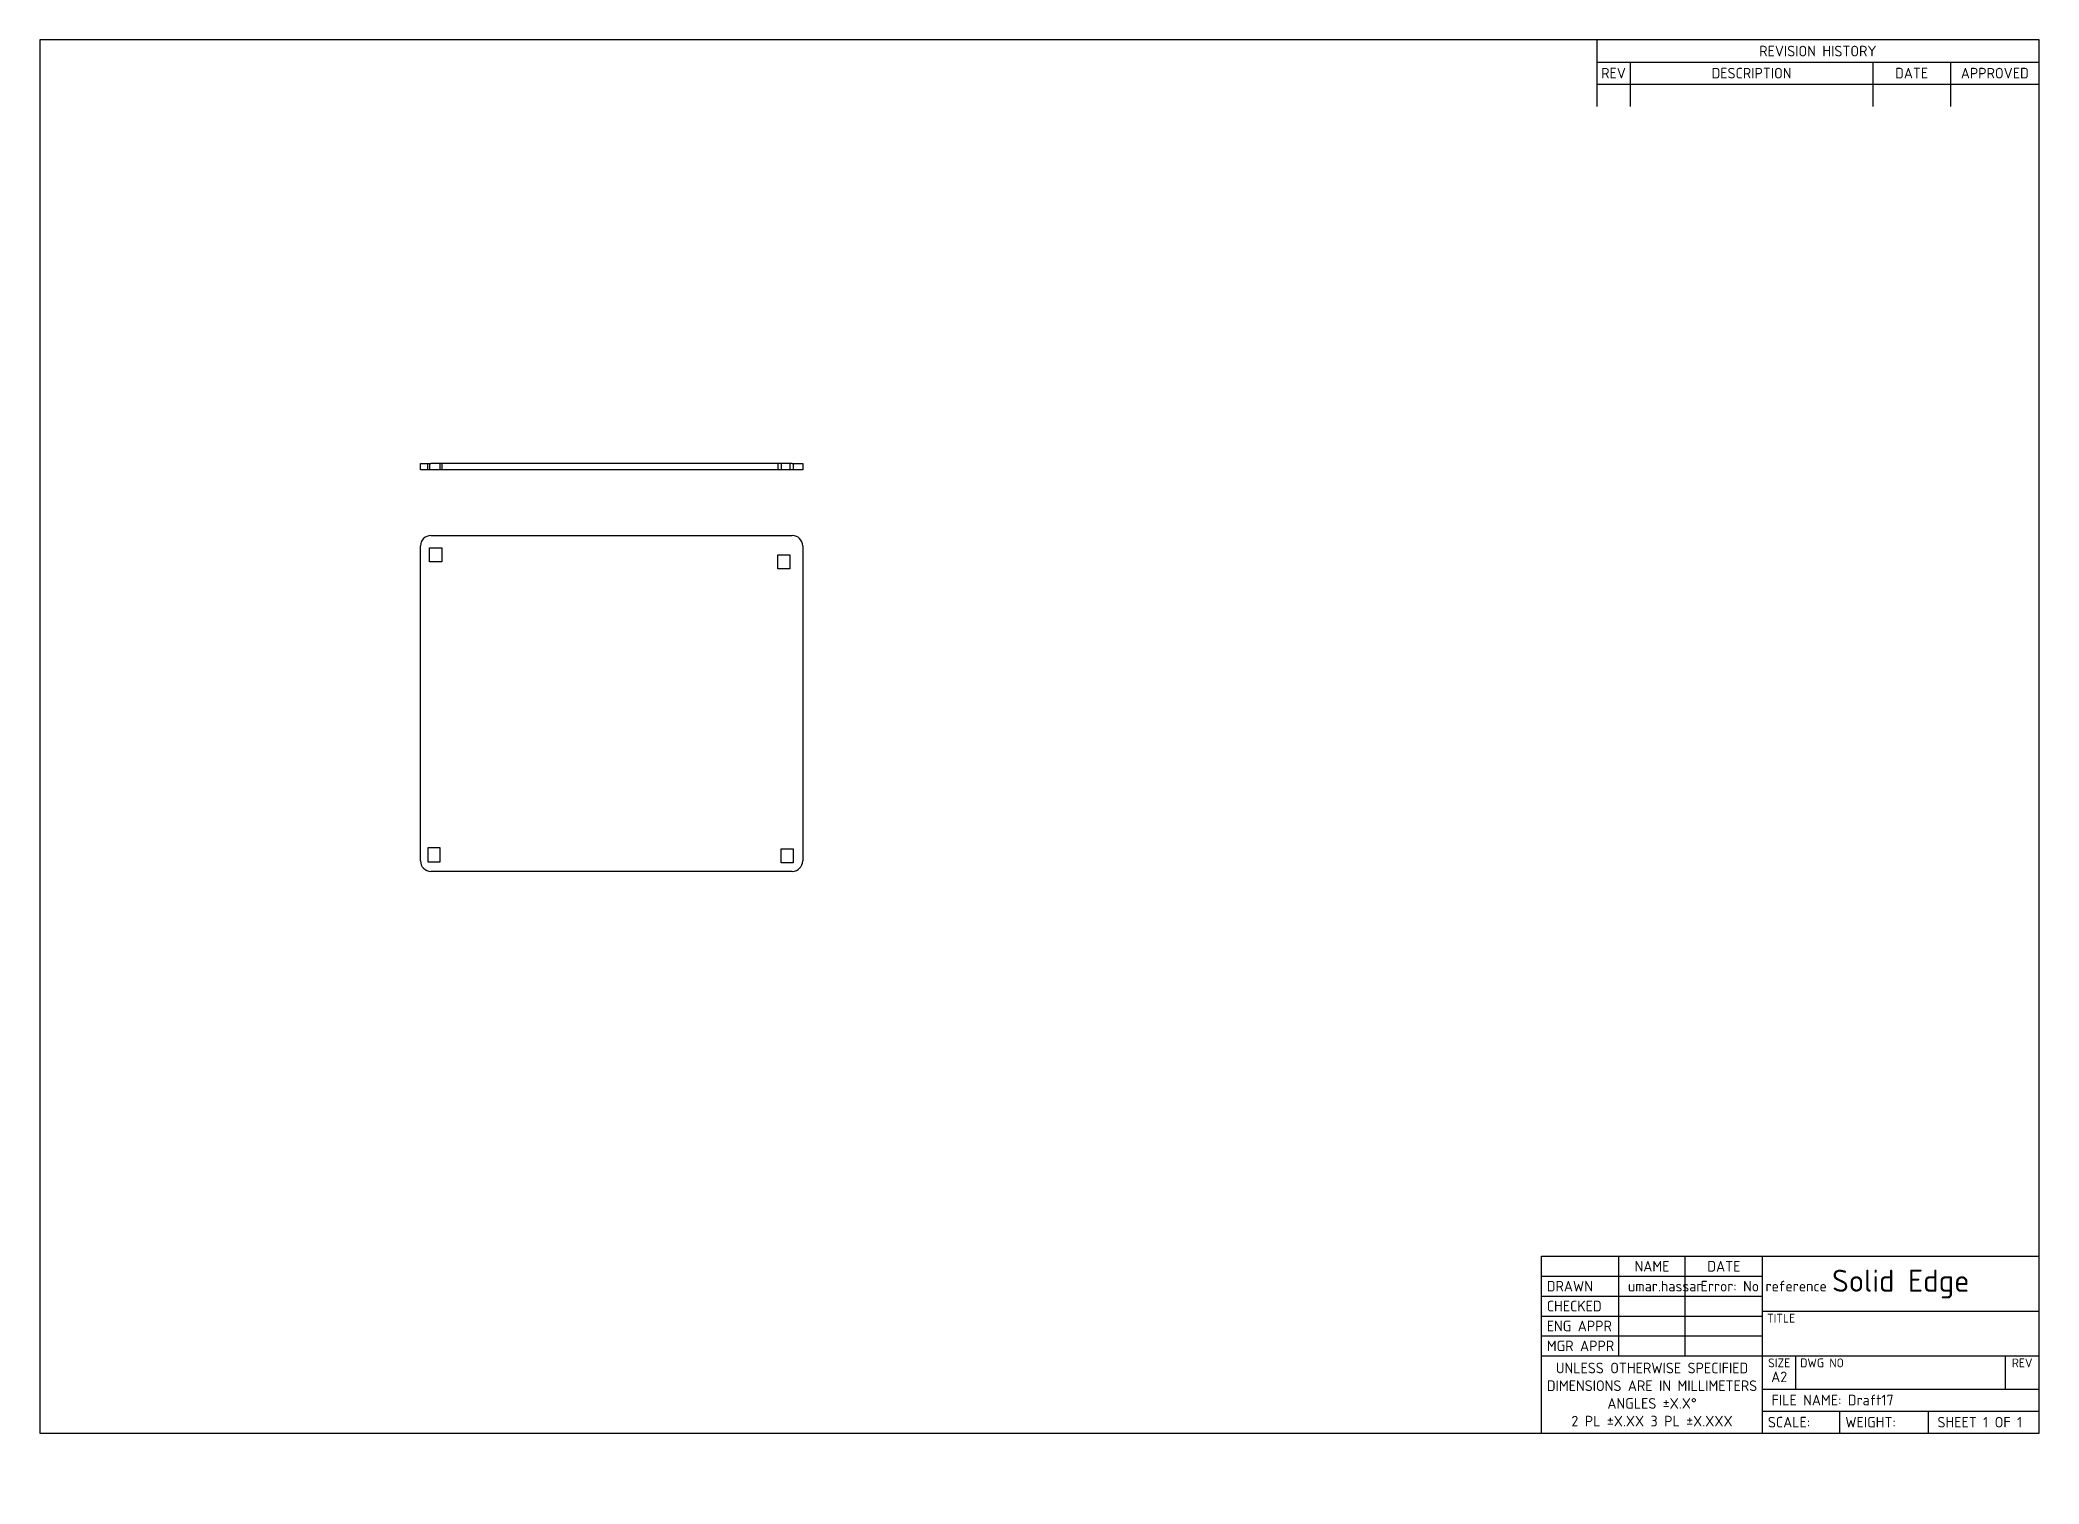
# Model space of a CAD drawing. Header units: millimetres. Extents: x 10 to 584, y -5 to 410.
import ezdxf
from ezdxf.entities.mleader import LeaderData, LeaderLine
from ezdxf.lldxf.tags import DXFTag
from ezdxf.math import Vec2, Vec3

# ---------------------------------------------------------------- set-up
doc = ezdxf.new("R2010")
doc.units = ezdxf.units.MM
doc.layers.add('BOTTOMWALL', color=7, linetype='Continuous')
doc.layers.add('Default', color=7, linetype='Continuous')
tags = doc.linetypes.add('HIDDEN2', pattern=[4.7625, 3.175, -1.5875]).pattern_tags.tags
tags[6:7] = [DXFTag(74, 4), DXFTag(75, 0), DXFTag(340, '0'), DXFTag(46, 0.0), DXFTag(50, 0.0), DXFTag(44, 0.0), DXFTag(45, 0.0)]
tags[4:5] = [DXFTag(74, 4), DXFTag(75, 0), DXFTag(340, '0'), DXFTag(46, 0.0), DXFTag(50, 0.0), DXFTag(44, 0.0), DXFTag(45, 0.0)]

# ---------------------------------------------------------------- blocks, each defined once
blk = doc.blocks.new('SE')
at = {"layer": 'BOTTOMWALL', "color": 7, "linetype": 'Continuous'}
for p, q in [((119.26, 286.63), (119.26, 288.43)), ((119.26, 288.43), (122.26, 288.43)), ((226.01, 288.43), (122.26, 288.43)), ((226.01, 288.43), (229.01, 288.43)), ((229.01, 288.43), (229.01, 286.63)), ((122.26, 286.63), (119.26, 286.63)), ((226.01, 286.63), (122.26, 286.63)), ((229.01, 286.63), (226.01, 286.63))]:
    blk.add_line(p, q, dxfattribs=at)
at = {"layer": 'BOTTOMWALL', "color": 7, "linetype": 'HIDDEN2'}
for p, q in [((121.37, 286.63), (121.37, 288.43)), ((121.87, 288.43), (121.87, 286.63)), ((124.87, 286.63), (124.87, 288.43)), ((125.37, 288.43), (125.37, 286.63)), ((221.82, 288.43), (221.82, 286.63)), ((222.79, 288.43), (222.79, 286.63)), ((225.32, 288.43), (225.32, 286.63)), ((226.29, 288.43), (226.29, 286.63))]:
    blk.add_line(p, q, dxfattribs=at)
blk = doc.blocks.new('SE1')
at = {"layer": 'BOTTOMWALL', "color": 7, "linetype": 'Continuous'}
for p, q in [((119.26, 174.32), (119.26, 264.73)), ((121.87, 260.16), (121.87, 264.16)), ((121.87, 264.16), (125.37, 264.16)), ((122.26, 267.73), (226.01, 267.73)), ((125.37, 264.16), (125.37, 260.16)), ((229.01, 264.73), (229.01, 174.32)), ((125.37, 260.16), (121.87, 260.16)), ((221.82, 258.16), (221.82, 262.16)), ((221.82, 262.16), (225.32, 262.16)), ((225.32, 262.16), (225.32, 258.16)), ((225.32, 258.16), (221.82, 258.16)), ((121.37, 178.08), (121.37, 174.08)), ((124.87, 178.08), (121.37, 178.08)), ((124.87, 174.08), (124.87, 178.08)), ((121.37, 174.08), (124.87, 174.08)), ((222.79, 173.78), (222.79, 177.78)), ((222.79, 177.78), (226.29, 177.78)), ((226.29, 173.78), (222.79, 173.78)), ((226.29, 177.78), (226.29, 173.78)), ((226.01, 171.32), (122.26, 171.32))]:
    blk.add_line(p, q, dxfattribs=at)
for centre, start, end in [((122.26, 264.73), 90, 180), ((226.01, 264.73), 0, 90), ((122.26, 174.32), 180, 270), ((226.01, 174.32), 270, 0)]:
    blk.add_arc(centre, 3, start, end, dxfattribs=at)
blk = doc.blocks.new('_DOT')
at = {"color": 0}
blk.add_line((0, 0), (-1, 0), dxfattribs=at)
at = {"color": 0, "const_width": 0.333}
blk.add_lwpolyline([(-0.1665, 0, 1), (0.1665, 0, 1)], format="xyb", close=True, dxfattribs=at)

msp = doc.modelspace()

# ---------------------------------------------------------------- linework, layer by layer
at = {"layer": 'Default', "color": 7, "linetype": 'Continuous'}
for p, q in [((584, 410), (10, 410)), ((10, 410), (10, 10)), ((457, 410), (457, 390.95)), ((584, 10), (584, 410)), ((457, 403.65), (584, 403.65)), ((466.65, 403.65), (466.65, 390.95)), ((536.25, 403.65), (536.25, 390.95)), ((558.6, 403.65), (558.6, 390.95)), ((457, 397.3), (584, 397.3)), ((441.12, 10), (441.12, 60.8)), ((441.12, 60.8), (584, 60.8)), ((463.35, 32.23), (463.35, 60.8)), ((482.4, 32.23), (482.4, 60.8)), ((504.62, 10), (504.62, 60.8)), ((441.12, 55.09), (504.62, 55.09)), ((441.12, 49.37), (504.62, 49.37)), ((441.12, 43.66), (504.62, 43.66)), ((504.62, 45.05), (584, 45.05)), ((441.12, 37.94), (504.62, 37.94)), ((441.12, 32.23), (584, 32.23)), ((514.15, 22.7), (514.15, 32.1)), ((574.35, 22.7), (574.35, 32.1)), ((504.62, 22.7), (584, 22.7)), ((504.62, 16.35), (584, 16.35)), ((526.85, 10), (526.85, 16.35)), ((552.25, 10), (552.25, 16.35)), ((10, 10), (584, 10))]:
    msp.add_line(p, q, dxfattribs=at)

# ---------------------------------------------------------------- block references
at = {"layer": 'Default'}
for name in ['SE', 'SE1']:
    msp.add_blockref(name, (0, 0), dxfattribs=at)

# ---------------------------------------------------------------- texts
for s, insert, char_height, width, attachment_point in [('{\\fSolid Edge ISO|b0||i0||c0|p34;\\C7;\\H3.048;\\W1.;REVISION HISTORY}', (520.5, 406.82), 3.048, 127, 5), ('{\\fSolid Edge ISO|b0||i0||c0|p34;\\C7;\\H3.048;\\W1.;REV}', (461.83, 400.48), 3.048, 9.652, 5), ('{\\fSolid Edge ISO|b0||i0||c0|p34;\\C7;\\H3.048;\\W1.;DESCRIPTION}', (501.45, 400.48), 3.048, 69.596, 5), ('{\\fSolid Edge ISO|b0||i0||c0|p34;\\C7;\\H3.048;\\W1.;DATE}', (547.42, 400.48), 3.048, 22.352, 5), ('{\\fSolid Edge ISO|b0||i0||c0|p34;\\C7;\\H3.048;\\W1.;APPROVED}', (571.3, 400.48), 3.048, 25.4, 5), ('{\\fSolid Edge ISO|b0||i0||c0|p34;\\C7;\\H3.048;\\W1.;NAME}', (472.88, 57.94), 3.048, 19.05, 5), ('{\\fSolid Edge ISO|b0||i0||c0|p34;\\C7;\\H3.048;\\W1.;DATE}', (493.51, 57.94), 3.048, 22.225, 5), ('{\\fSolid Edge ISO|b0||i0||c0|p34;\\C7;\\H3.048;\\W1.;DRAWN}', (442.65, 52.23), 3.048, 20.701, 4), ('{\\fSolid Edge ISO|b1||i0||c0|p34;\\C7;\\H6.35;\\W1.;Solid Edge}', (544.31, 52.83), 6.35, 79.375, 5), ('{\\fSolid Edge ISO|b0||i0||c0|p34;\\C7;\\H3.048;\\W1.;CHECKED}', (442.65, 46.51), 3.048, 20.701, 4), ('{\\fSolid Edge ISO|b0||i0||c0|p34;\\C7;\\H3.048;\\W1.;ENG APPR}', (442.65, 40.8), 3.048, 20.701, 4), ('{\\fSolid Edge ISO|b0||i0||c0|p34;\\C7;\\H2.54;\\W1.;TITLE}', (505.89, 44.3), 2.54, 78.105, 1), ('{\\fSolid Edge ISO|b0||i0||c0|p34;\\C7;\\H3.048;\\W1.;MGR APPR}', (442.65, 35.08), 3.048, 20.701, 4), ('{\\fSolid Edge ISO|b0||i0||c0|p34;\\C7;\\H3.048;\\W1.;UNLESS OTHERWISE SPECIFIED\\P}{\\fSolid Edge ISO|b0||i0||c0|p34;\\C7;\\H3.048;\\W1.;DIMENSIONS ARE IN MILLIMETERS\\P}{\\fSolid Edge ISO|b0||i0||c0|p34;\\C7;\\H3.048;\\W1.;ANGLES ±X.X°\\P}{\\fSolid Edge ISO|b0||i0||c0|p34;\\C7;\\H3.048;\\W1.;2 PL ±X.XX 3 PL ±X.XXX}', (472.88, 21.11), 3.048, 63.5, 5), ('{\\fSolid Edge ISO|b0||i0||c0|p34;\\C7;\\H2.54;\\W1.;SIZE}', (509.39, 31.47), 2.54, 9.525, 2), ('{\\fSolid Edge ISO|b0||i0||c0|p34;\\C7;\\H2.54;\\W1.;DWG NO}', (515.42, 31.47), 2.54, 58.928, 1), ('{\\fSolid Edge ISO|b0||i0||c0|p34;\\C7;\\H2.54;\\W1.;REV}', (579.17, 31.47), 2.54, 9.652, 2), ('{\\fSolid Edge ISO|b1||i0||c0|p34;\\C7;\\H3.048;\\W1.;A2}', (509.39, 26.19), 3.048, 9.525, 5), ('{\\fSolid Edge ISO|b0||i0||c0|p34;\\C7;\\H3.048;\\W1.;SCALE:}', (506.15, 13.18), 3.048, 20.701, 4), ('{\\fSolid Edge ISO|b0||i0||c0|p34;\\C7;\\H3.048;\\W1.;WEIGHT:}', (528.37, 13.18), 3.048, 23.876, 4)]:
    msp.add_mtext(s, dxfattribs=dict(at, insert=insert, char_height=char_height, width=width, attachment_point=attachment_point))

# ---------------------------------------------------------------- leaders
at = {"layer": 'Default', "color": 7, "linetype": 'Continuous'}
ml = msp.add_multileader_mtext('Standard', dxfattribs=at)
ml.set_content('{\\pxsm0.9;\\fSolid Edge ISO|b0||i0||c0|p34;\\W1.;umar.hassan\\P}', color=256)
ml.set_leader_properties()
ml.set_arrow_properties(name='DOT')
ml.build(insert=Vec2(0, 0))
ml.multileader.update_dxf_attribs({"leader_type": 0, "dogleg_length": 0, "arrow_head_size": 3.05})
ctx = ml.context
ctx.base_point, ctx.char_height, ctx.arrow_head_size, ctx.landing_gap_size = Vec3(463.94, 52.22), 3.048, 3.05, 1.07
ctx.mtext.insert = Vec3(465.94, 53.75)
ml = msp.add_multileader_mtext('Standard', dxfattribs=at)
ml.set_content('{\\pxsm0.9;\\fSolid Edge ISO|b0||i0||c0|p34;\\W1.; Error: No reference\\P}', color=256)
ml.set_leader_properties()
ml.set_arrow_properties(name='DOT')
ml.build(insert=Vec2(0, 0))
ml.multileader.update_dxf_attribs({"leader_type": 0, "dogleg_length": 0, "arrow_head_size": 3.05})
ctx = ml.context
ctx.base_point, ctx.char_height, ctx.arrow_head_size, ctx.landing_gap_size = Vec3(482.99, 52.22), 3.048, 3.05, 1.07
ctx.mtext.insert = Vec3(484.99, 53.75)
ml = msp.add_multileader_mtext('Standard', dxfattribs=at)
ml.set_content('{\\pxsm0.9;\\fSolid Edge ISO|b0||i0||c0|p34;\\W1.;FILE NAME: Draft17\\P}', color=256)
ml.set_leader_properties()
ml.set_arrow_properties(name='DOT')
ml.build(insert=Vec2(0, 0))
ml.multileader.update_dxf_attribs({"leader_type": 0, "dogleg_length": 0, "arrow_head_size": 3.05})
ctx = ml.context
ctx.base_point, ctx.char_height, ctx.arrow_head_size, ctx.landing_gap_size = Vec3(505.22, 19.52), 3.048, 3.05, 1.07
ctx.mtext.insert = Vec3(507.22, 21.05)
ml = msp.add_multileader_mtext('Standard', dxfattribs=at)
ml.set_content('{\\pxsm0.9;\\fSolid Edge ISO|b0||i0||c0|p34;\\W1.;SHEET 1 OF 1\\P}', color=256)
ml.set_leader_properties()
ml.set_arrow_properties(name='DOT')
ml.build(insert=Vec2(0, 0))
ml.multileader.update_dxf_attribs({"leader_type": 0, "dogleg_length": 0, "arrow_head_size": 3.05})
ctx = ml.context
ctx.base_point, ctx.char_height, ctx.arrow_head_size, ctx.landing_gap_size = Vec3(552.84, 13.16), 3.048, 3.05, 1.07
ctx.mtext.insert = Vec3(554.84, 14.7)

doc.saveas('drawing.dxf')
